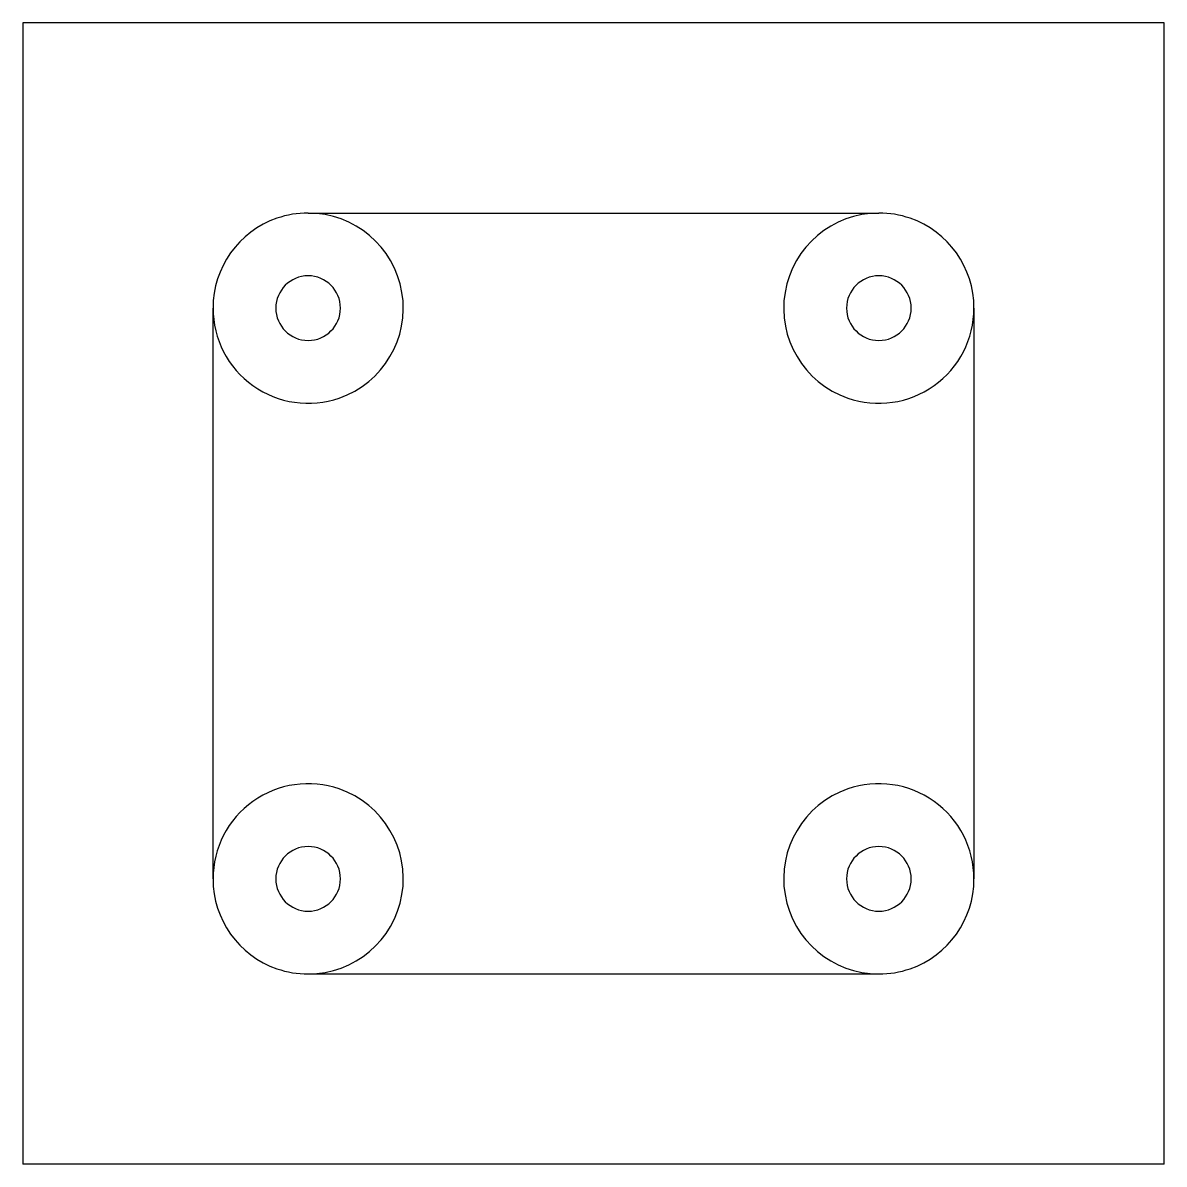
# Model space of a CAD drawing. Header units: inches. Extents: x -1.18 to 1.18, y -1.18 to 1.18.
import ezdxf

# ---------------------------------------------------------------- set-up
doc = ezdxf.new("R2010")
doc.units = ezdxf.units.IN
doc.layers.get('0').update_dxf_attribs({"linetype": 'CONTINUOUS'})
for name, color, linetype in [('1', 7, 'CONTINUOUS'), ('2', 7, 'CONTINUOUS'), ('3', 7, 'CONTINUOUS')]:
    doc.layers.add(name, color=color, linetype=linetype)

msp = doc.modelspace()

# ---------------------------------------------------------------- linework, layer by layer
at = {"color": 0, "linetype": 'CONTINUOUS'}
for centre, start, end in [((-0.5906, 0.5906), 90, 109.1116), ((-0.5906, 0.5906), 289.1116, 90), ((0.5906, 0.5906), 90, 250.8884), ((0.5906, 0.5906), 70.8884, 90), ((-0.5906, 0.5906), 109.1116, 180), ((0.5906, 0.5906), 360, 70.8884), ((-0.5906, 0.5906), 180, 289.1116), ((0.5906, 0.5906), 250.8884, 360), ((-0.5906, -0.5906), 70.8884, 180), ((0.5906, -0.5906), 360, 109.1116), ((-0.5906, -0.5906), 270, 70.8884), ((0.5906, -0.5906), 109.1116, 270), ((-0.5906, -0.5906), 180, 250.8884), ((0.5906, -0.5906), 289.1116, 0), ((-0.5906, -0.5906), 250.8884, 270), ((0.5906, -0.5906), 270, 289.1116)]:
    msp.add_arc(centre, 0.1969, start, end, dxfattribs=at)
at = {"layer": '1', "color": 1, "linetype": 'CONTINUOUS'}
for p, q in [((-0.5906, 0.7874), (0.5906, 0.7874)), ((-0.7874, -0.5906), (-0.7874, 0.5906)), ((0.7874, 0.5906), (0.7874, -0.5906)), ((-0.5906, -0.7874), (0.5906, -0.7874))]:
    msp.add_line(p, q, dxfattribs=at)
at = {"layer": '2', "color": 2, "linetype": 'CONTINUOUS'}
for centre, start, end in [((-0.5906, 0.5906), 360, 180), ((0.5906, 0.5906), 360, 180), ((-0.5906, 0.5906), 180, 360), ((0.5906, 0.5906), 180, 0), ((-0.5906, -0.5906), 360, 180), ((0.5906, -0.5906), 360, 180), ((-0.5906, -0.5906), 180, 0), ((0.5906, -0.5906), 180, 360)]:
    msp.add_arc(centre, 0.0669, start, end, dxfattribs=at)
at = {"layer": '3', "color": 3, "linetype": 'CONTINUOUS'}
for p, q in [((1.1811, 1.1811), (-1.1811, 1.1811)), ((-1.1811, 1.1811), (-1.1811, -1.1811)), ((1.1811, -1.1811), (1.1811, 1.1811)), ((1.1811, -1.1811), (-1.1811, -1.1811))]:
    msp.add_line(p, q, dxfattribs=at)

doc.saveas('drawing.dxf')
